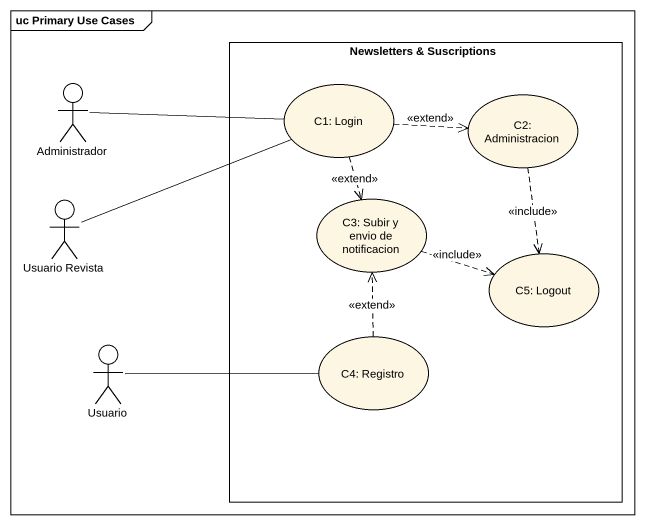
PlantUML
@startuml
mainframe uc Primary Use Cases
rectangle "Newsletters & Suscriptions" as Newsletters_Suscriptions {
  usecase "C1: Login" as C1_Login
  usecase "C2: Administracion" as C2_Administracion
  usecase "C3: Subir y envio de notificacion" as C3_Subir_y_envio_de
  usecase "C5: Logout" as C5_Logout
  usecase "C4: Registro" as C4_Registro
}
actor Administrador
actor "Usuario Revista" as Usuario_Revista
actor Usuario
Administrador -right- C1_Login
C1_Login .right.> C2_Administracion : <<extend>>
C1_Login ..> C3_Subir_y_envio_de : <<extend>>
C2_Administracion ..> C5_Logout : <<include>>
Usuario_Revista -right- C1_Login
C3_Subir_y_envio_de .right.> C5_Logout : <<include>>
Usuario -right- C4_Registro
C4_Registro .up.> C3_Subir_y_envio_de : <<extend>>
@enduml
